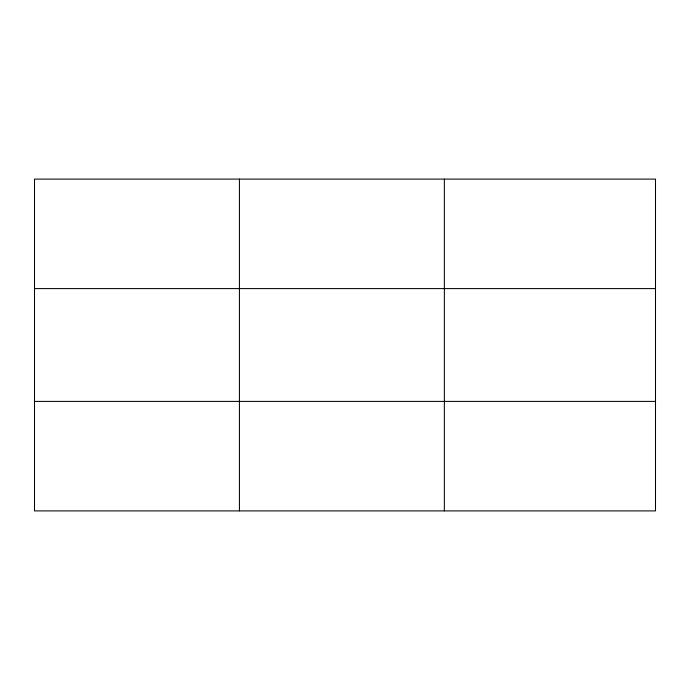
<?xml version="1.0" encoding="UTF-8"?>
<svg xmlns="http://www.w3.org/2000/svg" width="690" height="690" viewBox="0 0 690 690"><rect width="100%" height="100%" fill="white"/><g stroke="black" fill="none" stroke-linecap="round" stroke-linejoin="round"><path stroke-width="1.03" d="M239.43 179.098L239.43 510.902M444.36 179.098L444.36 510.902M655.5 401.408L655.5 510.902L34.5 510.902L34.5 179.098L655.5 179.098L655.5 401.408L34.5 401.408M34.5 288.593L655.5 288.593"/></g></svg>
